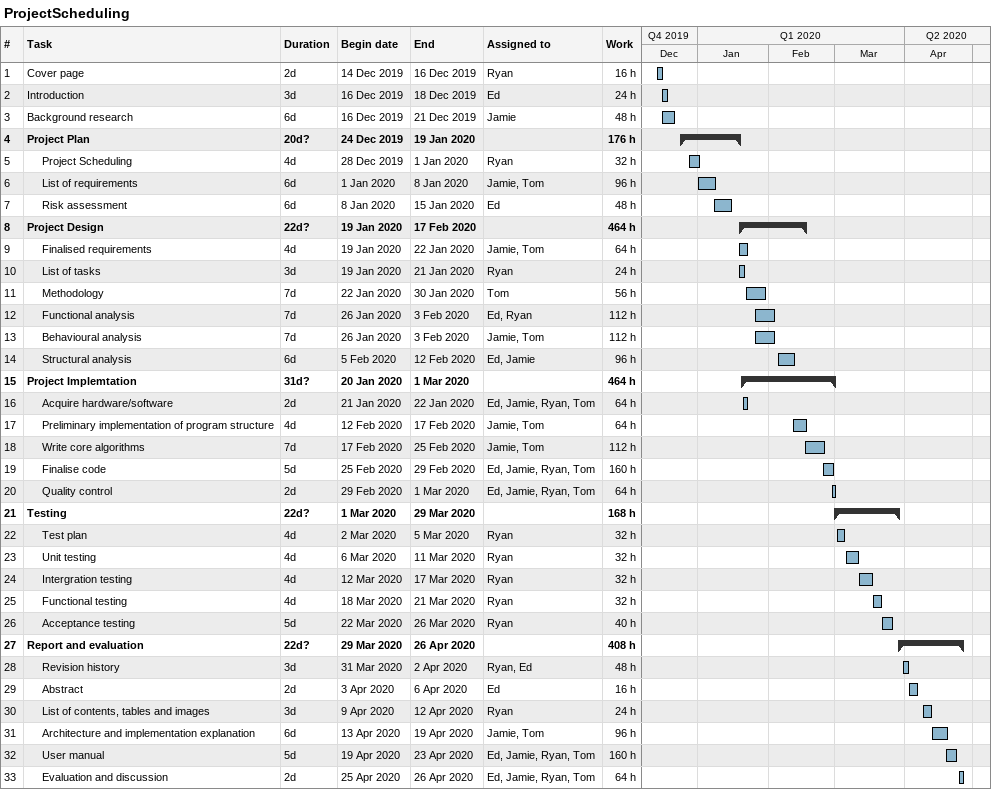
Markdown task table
ProjectScheduling

| ID | Level | Task | Duration | Start | Finish | Resources | Work (h) |
|---|---|---|---|---|---|---|---|
| 1 | 1 | Cover page | 2d | 2019-12-14 | 2019-12-16 | Ryan | 16 |
| 2 | 1 | Introduction | 3d | 2019-12-16 | 2019-12-18 | Ed | 24 |
| 3 | 1 | Background research | 6d | 2019-12-16 | 2019-12-21 | Jamie | 48 |
| 4 | 1 | **Project Plan** | 20d? | 2019-12-24 | 2020-01-19 |  | 176 |
| 5 | 2 | Project Scheduling | 4d | 2019-12-28 | 2020-01-01 | Ryan | 32 |
| 6 | 2 | List of requirements | 6d | 2020-01-01 | 2020-01-08 | Jamie, Tom | 96 |
| 7 | 2 | Risk assessment | 6d | 2020-01-08 | 2020-01-15 | Ed | 48 |
| 8 | 1 | **Project Design** | 22d? | 2020-01-19 | 2020-02-17 |  | 464 |
| 9 | 2 | Finalised requirements | 4d | 2020-01-19 | 2020-01-22 | Jamie, Tom | 64 |
| 10 | 2 | List of tasks | 3d | 2020-01-19 | 2020-01-21 | Ryan | 24 |
| 11 | 2 | Methodology | 7d | 2020-01-22 | 2020-01-30 | Tom | 56 |
| 12 | 2 | Functional analysis | 7d | 2020-01-26 | 2020-02-03 | Ed, Ryan | 112 |
| 13 | 2 | Behavioural analysis | 7d | 2020-01-26 | 2020-02-03 | Jamie, Tom | 112 |
| 14 | 2 | Structural analysis | 6d | 2020-02-05 | 2020-02-12 | Ed, Jamie | 96 |
| 15 | 1 | **Project Implemtation** | 31d? | 2020-01-20 | 2020-03-01 |  | 464 |
| 16 | 2 | Acquire hardware/software | 2d | 2020-01-21 | 2020-01-22 | Ed, Jamie, Ryan, Tom | 64 |
| 17 | 2 | Preliminary implementation of program structure | 4d | 2020-02-12 | 2020-02-17 | Jamie, Tom | 64 |
| 18 | 2 | Write core algorithms | 7d | 2020-02-17 | 2020-02-25 | Jamie, Tom | 112 |
| 19 | 2 | Finalise code | 5d | 2020-02-25 | 2020-02-29 | Ed, Jamie, Ryan, Tom | 160 |
| 20 | 2 | Quality control | 2d | 2020-02-29 | 2020-03-01 | Ed, Jamie, Ryan, Tom | 64 |
| 21 | 1 | **Testing** | 22d? | 2020-03-01 | 2020-03-29 |  | 168 |
| 22 | 2 | Test plan | 4d | 2020-03-02 | 2020-03-05 | Ryan | 32 |
| 23 | 2 | Unit testing | 4d | 2020-03-06 | 2020-03-11 | Ryan | 32 |
| 24 | 2 | Intergration testing | 4d | 2020-03-12 | 2020-03-17 | Ryan | 32 |
| 25 | 2 | Functional testing | 4d | 2020-03-18 | 2020-03-21 | Ryan | 32 |
| 26 | 2 | Acceptance testing | 5d | 2020-03-22 | 2020-03-26 | Ryan | 40 |
| 27 | 1 | **Report and evaluation** | 22d? | 2020-03-29 | 2020-04-26 |  | 408 |
| 28 | 2 | Revision history | 3d | 2020-03-31 | 2020-04-02 | Ryan, Ed | 48 |
| 29 | 2 | Abstract | 2d | 2020-04-03 | 2020-04-06 | Ed | 16 |
| 30 | 2 | List of contents, tables and images | 3d | 2020-04-09 | 2020-04-12 | Ryan | 24 |
| 31 | 2 | Architecture and implementation explanation | 6d | 2020-04-13 | 2020-04-19 | Jamie, Tom | 96 |
| 32 | 2 | User manual | 5d | 2020-04-19 | 2020-04-23 | Ed, Jamie, Ryan, Tom | 160 |
| 33 | 2 | Evaluation and discussion | 2d | 2020-04-25 | 2020-04-26 | Ed, Jamie, Ryan, Tom | 64 |
